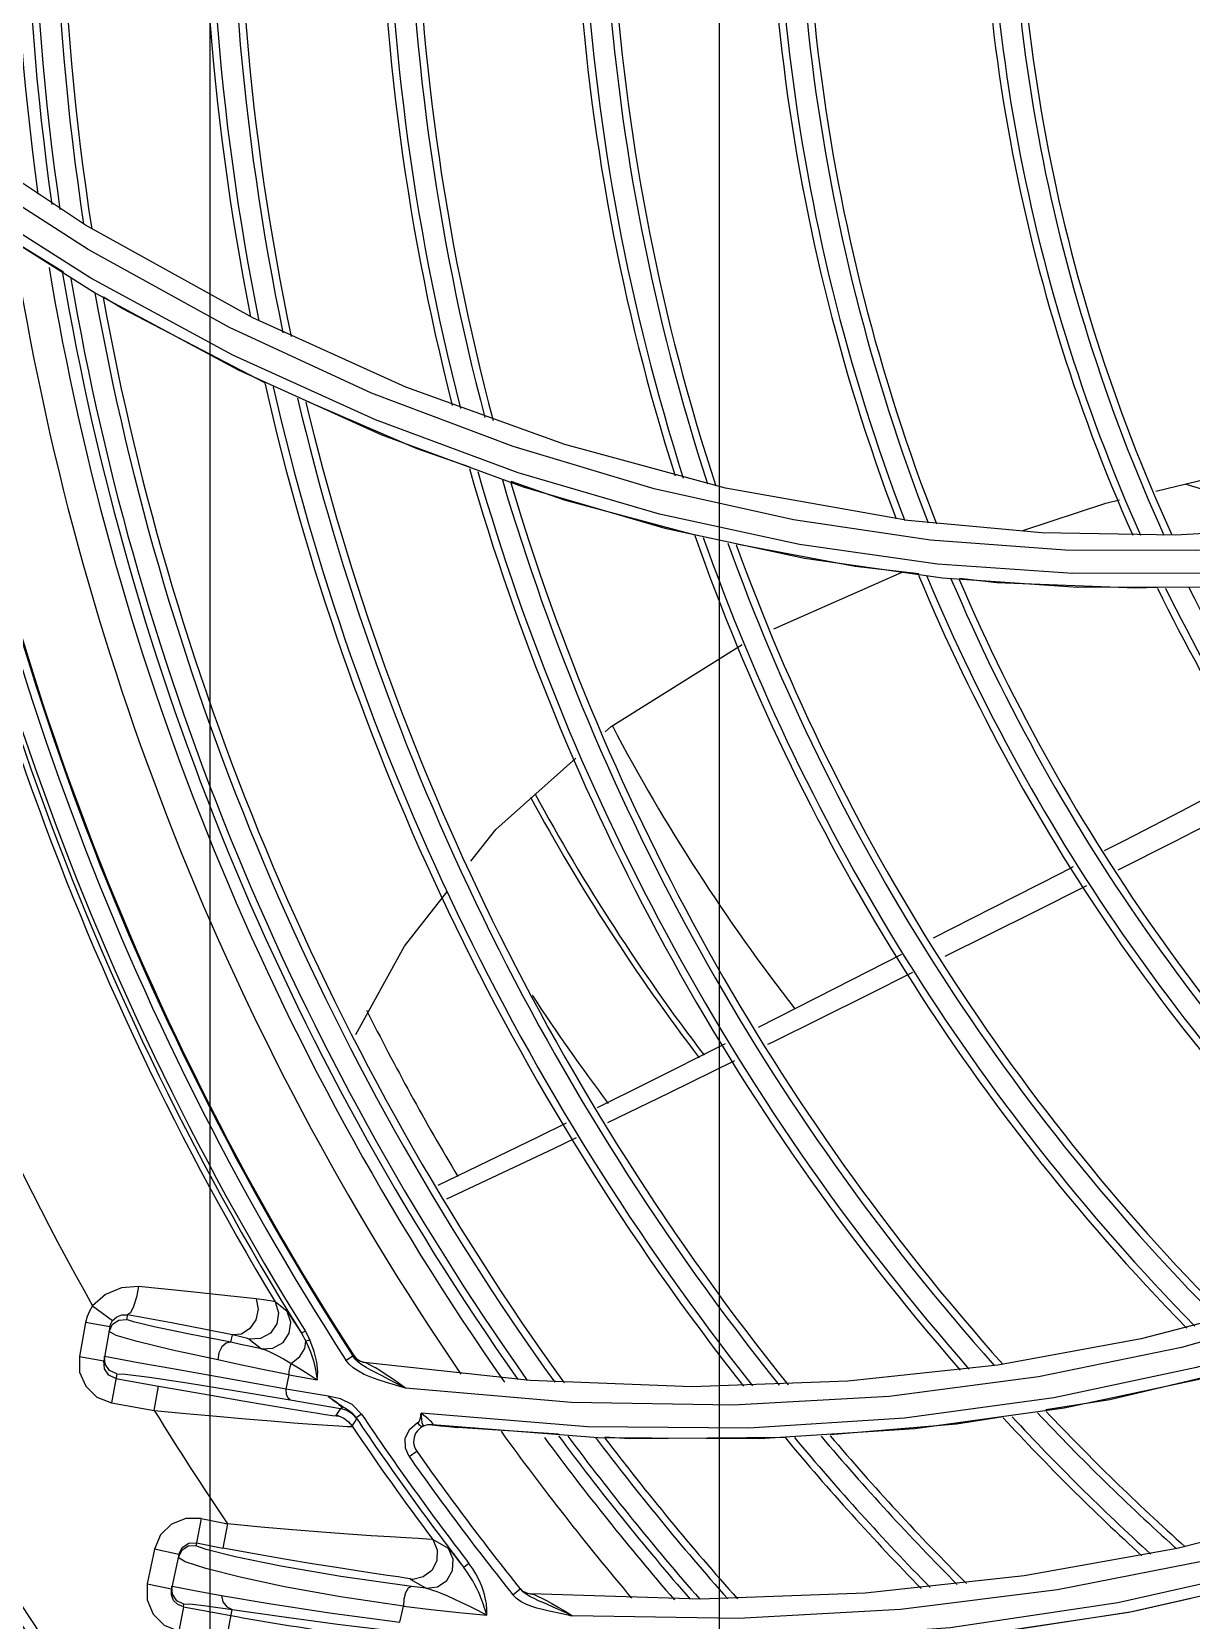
# Model space of a CAD drawing. Header units: metres. Extents: x -367 to 374, y -238 to 224.
# Drawn here: x 348.5031 to 348.5686, y 176.6594 to 176.7491 of the extents above; entities that cross this region are included whole.
import ezdxf
from ezdxf.enums import TextEntityAlignment as Align

# ---------------------------------------------------------------- set-up
doc = ezdxf.new("R2010")
doc.units = ezdxf.units.M
for name, color, linetype in [('ELE-ALIMENTADORES', 160, 'Continuous'), ('LA_BAU_BASES GERAIS_R00$0$ARQ-XREF-ATT', 8, 'Continuous'), ('LA_BAU_BASES GERAIS_R00$0$BASE', 253, 'Continuous'), ('LA_BAU_BASES GERAIS_R00$0$dutos', 31, 'Continuous')]:
    doc.layers.add(name, color=color, linetype=linetype)
doc.styles.add('LA_BAU_BASES GERAIS_R00$0$R60-125-RS', font='romans.shx', dxfattribs={"height": 0.19})
doc.styles.add('LA_BAU_BASES GERAIS_R00$0$R80-100-RS', font='romans.shx', dxfattribs={"height": 0.203})

# ---------------------------------------------------------------- blocks, each defined once
blk = doc.blocks.new('LA_BAU_BASES GERAIS_R00$0$A$C2E3D5B4E')
at = {"layer": 'LA_BAU_BASES GERAIS_R00$0$dutos', "color": 251}
for p, q in [((-18.23678605464966, -1.455469513867399), (-18.23678605464966, -0.8957732504447335)), ((-18.20803900220153, -0.8957732504447335), (-18.20803900220153, -1.455469513867399)), ((-18.24382184096044, -1.211794824912147), (-18.25302519760032, -1.205651245035085)), ((-18.24367501700624, -1.213171913056783), (-18.2515968413984, -1.208060809226652)), ((-18.24351442991679, -1.214785621476665), (-18.25145970203471, -1.209740264710661)), ((-18.24506347655893, -1.214452891100507), (-18.25000192475079, -1.211412847486997)), ((-18.23437445137824, -1.21702456803331), (-18.24382184096044, -1.211794824912147)), ((-18.23568422661606, -1.217567609493642), (-18.24367501700624, -1.213171913056783)), ((-18.24175220748816, -1.21649126469282), (-18.24279936351627, -1.215846649243929)), ((-18.23369140096463, -1.220685836509517), (-18.24175220748816, -1.21649126469282)), ((-18.22766657855311, -1.221267828236421), (-18.23568422661606, -1.217567609493642)), ((-18.22572006850532, -1.220941124060744), (-18.23437445137824, -1.21702456803331)), ((-18.23519938720835, -1.219964503766448), (-18.22714394166508, -1.22360023883374)), ((-18.21966039467361, -1.224294393705975), (-18.22766657855311, -1.221267828236421)), ((-18.21675481545935, -1.224174115226276), (-18.22572006850532, -1.220941124060744)), ((-18.21938744457589, -1.225764262570181), (-18.22743314367438, -1.222779703503136)), ((-18.22714394166508, -1.22360023883374), (-18.21910001283152, -1.226570016157154)), ((-18.20767861245281, -1.226630985075815), (-18.21675481545935, -1.224174115226276)), ((-18.21170631929294, -1.226669938121347), (-18.21966039467361, -1.224294393705975)), ((-18.21910001283152, -1.226570016157154), (-18.21110812073675, -1.228894233600101)), ((-18.2038420121379, -1.228418614921509), (-18.21170631929294, -1.226669938121347)), ((-18.19758588676177, -1.22842536265415), (-18.20767861245281, -1.226630985075815)), ((-18.17405516415681, -1.228749220025463), (-18.18170433804733, -1.226404849994367)), ((-18.19609566551151, -1.229566258308921), (-18.2038420121379, -1.228418614921509)), ((-18.19758598901456, -1.228425930665423), (-18.18983395463226, -1.229138615826002)), ((-18.21110812073675, -1.228894233600101), (-18.20320412020362, -1.23059598722665)), ((-18.19570282609766, -1.230921392033167), (-18.20349045587216, -1.229810633656314)), ((-18.20320412020362, -1.23059598722665), (-18.19541635462531, -1.23170036948585)), ((-18.18805870170661, -1.231457538052553), (-18.19570282609766, -1.230921392033167)), ((-18.20494678736156, -1.234581865915231), (-18.19769441813719, -1.231377317527574)), ((-18.19541635462531, -1.23170036948585), (-18.18777126917348, -1.232232412062046)), ((-18.18777126917348, -1.232232412062046), (-18.18029191973119, -1.232217166091402)), ((-18.17669921263814, -1.243701280979792), (-18.18233928764096, -1.246596994661729)), ((-18.18233928764096, -1.246596994661729), (-18.18551010929696, -1.248199485157045)), ((-18.18729330169788, -1.249093718515894), (-18.19024957103557, -1.250570444194352)), ((-18.19024957103557, -1.250570444194352), (-18.19528703525657, -1.253084080092037)), ((-18.23242285233323, -1.273122934874834), (-18.23310584358376, -1.272583806675527)), ((-18.24341331218068, -1.27280863511686), (-18.24228455450077, -1.273636748365504)), ((-18.24145133761795, -1.273308838925175), (-18.24149781696121, -1.273568932820751)), ((-18.17652735031925, -1.272674532893404), (-18.18419509677346, -1.27466778861907)), ((-18.24381262814109, -1.273735375530293), (-18.24416444989777, -1.275660718183815)), ((-18.24243543980594, -1.273987031951663), (-18.24381262814279, -1.273735375542117)), ((-18.24243543980424, -1.273987031941658), (-18.24278728068919, -1.275912479277565)), ((-18.24208753850166, -1.274472209269959), (-18.24248356752491, -1.274253084857435)), ((-18.24235231107787, -1.273745444845815), (-18.24228455547143, -1.273636749199966)), ((-18.23141722259288, -1.274225637457846), (-18.23162259581625, -1.274353471456095)), ((-18.23560653291304, -1.274863661960524), (-18.23552344958148, -1.274440028455672)), ((-18.23457338261755, -1.27467975466169), (-18.23387919601328, -1.275226558528345)), ((-18.18419509677346, -1.27466778861907), (-18.19228824970958, -1.276147418529206)), ((-18.24416446902603, -1.275660822867565), (-18.24278728068919, -1.275912479277565)), ((-18.24275126195164, -1.276352532869339), (-18.24278728069089, -1.275912479284386)), ((-18.24224255184163, -1.275757178880383), (-18.24274082404418, -1.275658245532384)), ((-18.2289318191946, -1.276100541552921), (-18.22910865573226, -1.275871283032927)), ((-18.22909033578549, -1.27586438127463), (-18.22872778646331, -1.275630398711371)), ((-18.22877591725751, -1.275546082017797), (-18.22859010530919, -1.275760208245345)), ((-18.22870947211106, -1.275555960873305), (-18.22877591725751, -1.275546082017797)), ((-18.2285866244863, -1.275811016888554), (-18.22872779007912, -1.275630396254826)), ((-18.22859010530919, -1.275760208245345), (-18.22835168108168, -1.275913568878138)), ((-18.22835168108168, -1.275913568878138), (-18.22807967203926, -1.275993867881596)), ((-18.22828499441755, -1.275923359746855), (-18.22807703623937, -1.275984681758644)), ((-18.22798027850013, -1.276024549165129), (-18.2280797589666, -1.275993826048023)), ((-18.21869707681049, -1.277024238466026), (-18.22807974210275, -1.275993858013123)), ((-18.19228824970958, -1.276147418529206), (-18.20076352045407, -1.277062257293608)), ((-18.24205469490994, -1.276647638210477), (-18.24234701560329, -1.27828050483248)), ((-18.2421002669596, -1.276902645245798), (-18.23968738990777, -1.277333848080787)), ((-18.23248584287751, -1.277508821975687), (-18.23232455234199, -1.27669865082197)), ((-18.20957102527268, -1.277367861204937), (-18.21869707681049, -1.277024238466026)), ((-18.20076352045407, -1.277062257293608), (-18.20957102527268, -1.277367861204937)), ((-18.23993364168496, -1.278711796462801), (-18.23968738991289, -1.277333848080787)), ((-18.23011896772323, -1.277909999581141), (-18.23248584287751, -1.277508821975687)), ((-18.21637269829682, -1.278268798298711), (-18.22575077669956, -1.277446138038783)), ((-18.24234712548048, -1.278280485196035), (-18.23993364167984, -1.278711796462801)), ((-18.23225611444946, -1.278107029985847), (-18.2294179610094, -1.278591144590507)), ((-18.2294179610094, -1.278591144590507), (-18.22968037139913, -1.278994021069309)), ((-18.22487908621088, -1.278994992245032), (-18.22486631673382, -1.278865395181299)), ((-18.22484703802786, -1.279003052622272), (-18.22486678089933, -1.278871909334782)), ((-18.21547054899236, -1.279625588215083), (-18.22486631673382, -1.278865395181299)), ((-18.18855368699235, -1.278587114476693), (-18.19698342818356, -1.279746741690531)), ((-18.22953643044059, -1.279019744613549), (-18.22968037139913, -1.278994021069309)), ((-18.22897946485568, -1.279343037214119), (-18.22876628300367, -1.279589031289731)), ((-18.22876628596669, -1.279589033288801), (-18.2285029762802, -1.279187492460267)), ((-18.22823245776578, -1.278924006806108), (-18.22853383769962, -1.279126650134629)), ((-18.22552817408189, -1.27978278422114), (-18.22505902334308, -1.279390799769942)), ((-18.22496103787739, -1.279533275990786), (-18.22505941870827, -1.279397336648969)), ((-18.21485501637005, -1.280251447473972), (-18.22423081352463, -1.279517985043356)), ((-18.22423073966684, -1.279518281645949), (-18.22376839062667, -1.279570078419226)), ((-18.2171023718679, -1.28004977514064), (-18.22280870855411, -1.279672439776448)), ((-18.22554649107076, -1.28130805701602), (-18.22575404348675, -1.280836933312173)), ((-18.22554489868776, -1.281313409154961), (-18.22511437957223, -1.281009828587855)), ((-18.23727573570523, -1.284811352981876), (-18.23755317162806, -1.286183363512635)), ((-18.23579128616666, -1.285103548401082), (-18.2360545204416, -1.286478353519385)), ((-18.17390421165612, -1.28441249279075), (-18.18215733339161, -1.286505744113754)), ((-18.22331504582041, -1.286509567780456), (-18.22420746535863, -1.286003415248786)), ((-18.23992264915717, -1.286549578633355), (-18.24033606781927, -1.288495569982103)), ((-18.23855319677261, -1.286840403047506), (-18.23992262665945, -1.286549472734521)), ((-18.23855319677102, -1.28684040304114), (-18.23896666234089, -1.2887866151911)), ((-18.23799008448361, -1.286210072145138), (-18.23755317151756, -1.286183362796862)), ((-18.23755317151756, -1.286183362796862), (-18.23758924009553, -1.28635318693722)), ((-18.18215733339161, -1.286505744113754), (-18.19079869748032, -1.288056714776474)), ((-18.18220309704213, -1.286515639389279), (-18.1822885463647, -1.286438726228596)), ((-18.23819014450828, -1.28725533159394), (-18.23858881278238, -1.287010031534635)), ((-18.22216356625449, -1.287348679965987), (-18.22245124105507, -1.287570349524856)), ((-18.24033609222772, -1.288495684872203), (-18.23896666233918, -1.288786615185643)), ((-18.23890610338697, -1.289086792967908), (-18.238934031996, -1.288633021815883)), ((-18.23893394324625, -1.288632997218599), (-18.23861426560313, -1.288695321402145)), ((-18.2254902375372, -1.28823225381683), (-18.22458341905178, -1.288746279014219)), ((-18.2245835155552, -1.28874626704436), (-18.2254071295439, -1.288646559272081)), ((-18.19079869748032, -1.288056714776474), (-18.19977767184855, -1.289022292802827)), ((-18.17587502597519, -1.288075993552127), (-18.18490098042753, -1.290120070079126)), ((-18.23896984837177, -1.289124607402016), (-18.23896666234089, -1.2887866151911)), ((-18.21947784165013, -1.289323318975391), (-18.21967814828383, -1.28911622128652)), ((-18.21967592935732, -1.28911929188115), (-18.21926358861856, -1.288789128428277)), ((-18.2192130132853, -1.289510763866645), (-18.21947784165013, -1.289323318975391)), ((-18.21911217746208, -1.288945461694027), (-18.21926358765131, -1.288789127654752)), ((-18.20908699898246, -1.2893675337952), (-18.21867684050824, -1.289055188169357)), ((-18.21793323695113, -1.289580839756752), (-18.21822596262655, -1.289450175793888)), ((-18.19977767184855, -1.289022292802827), (-18.20908699898246, -1.2893675337952)), ((-18.23828813337059, -1.289799944891627), (-18.23853967926391, -1.291176528427684)), ((-18.23828813335524, -1.289799944770664), (-18.23825536054267, -1.289645680788169)), ((-18.23828813335524, -1.289799944770664), (-18.23560300689428, -1.290290603358869)), ((-18.23585482138958, -1.291667137937281), (-18.23553915533364, -1.289941176034233)), ((-18.2260736165498, -1.290654120200259), (-18.22586722425183, -1.289762986870016)), ((-18.18490098042753, -1.290120070079126), (-18.19433195954014, -1.291531721728632))]:
    blk.add_line(p, q, dxfattribs=at)
for points in [[(-18.25117101904789, -1.210625740362673), (-18.24322390883196, -1.21564455423885), (-18.23519938720835, -1.219964503766448)], [(-18.22743314367438, -1.222779703503136), (-18.23548912270701, -1.219126552364912), (-18.24351442991679, -1.214785621476665)], [(-18.22211551182056, -1.225453553219893), (-18.2250881145435, -1.224420747551619), (-18.23134497935268, -1.221721107822475)], [(-18.14703150154196, -1.222858328217796), (-18.15336278089433, -1.225228370332559), (-18.15993803079095, -1.227163485932294), (-18.16675110266272, -1.228645865531405), (-18.17379536119245, -1.229653077931005), (-18.18105332833341, -1.230159111055571), (-18.1884932752389, -1.230138094998154), (-18.19609566551151, -1.229566258308921)], [(-18.14630285170028, -1.223963315022218), (-18.15268699245019, -1.226375502340204), (-18.15932671815426, -1.22835028743674), (-18.16620342389263, -1.229868506975151), (-18.17329712345895, -1.230907389756965), (-18.18058578847524, -1.231444567456208), (-18.18805870170661, -1.231457538052553)], [(-18.18336169455426, -1.226805572967521), (-18.17402533769678, -1.224548187388507), (-18.17344424738167, -1.224411978302385)], [(-18.20349045587216, -1.229810633656314), (-18.21139381692831, -1.228100277413603), (-18.21938744457589, -1.225764262570181)], [(-18.20939116800605, -1.229282936147399), (-18.21676144412959, -1.227313778746691), (-18.21977363987685, -1.226267216815984)], [(-18.19088322666596, -1.229036621377134), (-18.18619368074917, -1.227490303091315), (-18.18542197841919, -1.227303717495658)], [(-18.18983395463226, -1.229138615826002), (-18.18223654637461, -1.229272113406466), (-18.17480052619953, -1.228848030206052)], [(-18.19676129546031, -1.231475832344756), (-18.2003589571051, -1.231065133618529), (-18.20705881942581, -1.229794014070819)], [(-18.18327980418269, -1.232249782397673), (-18.1844903503079, -1.232291583789618), (-18.19234295252352, -1.231980217693661), (-18.19446675933227, -1.231737770003008)], [(-18.21446314238426, -1.240402018484644), (-18.21412895449225, -1.240104052974118), (-18.20672585647571, -1.235465080586607)], [(-18.222049104181, -1.247702842144179), (-18.22064105434299, -1.245910311090654), (-18.21613282337876, -1.241890723979111)], [(-18.12728125677052, -1.242188459874058), (-18.13151254726392, -1.247235713280759), (-18.13621330798912, -1.252066055251532), (-18.14135057496765, -1.256615332606259), (-18.14690879798297, -1.2608458764077), (-18.15289197353832, -1.264736067669389), (-18.15930865934126, -1.2682622724098), (-18.16614840456077, -1.271387321189366), (-18.17340640504699, -1.274076828375371), (-18.18107336632829, -1.276293366971174), (-18.1891340791484, -1.27799721358241), (-18.19757022028296, -1.279147930913211), (-18.20635904830613, -1.279704413813022), (-18.21547054899236, -1.279625588215083)], [(-18.17745427739669, -1.242518654426647), (-18.17904843503584, -1.243352395894533), (-18.18192942821042, -1.24486809777062), (-18.18515243308661, -1.246544009446723), (-18.18627890125811, -1.247121071390836)], [(-18.11627113882855, -1.247541054023429), (-18.12093298650711, -1.253394732129152), (-18.1261427779026, -1.259022998862008), (-18.13182539952243, -1.264307241015274), (-18.13805345303115, -1.26928163825886), (-18.14478162805869, -1.273868676353857), (-18.15199473891062, -1.278025310582223), (-18.15968121392325, -1.281712682566365), (-18.16784044350038, -1.284895777162717), (-18.17646246396907, -1.287532541015196), (-18.18552269163729, -1.289576104384821), (-18.19499305873478, -1.290980552848566), (-18.20484162992386, -1.291700933593518), (-18.21502948562306, -1.29169016727991)], [(-18.1880407067232, -1.248023601008924), (-18.18871520453433, -1.24836912965128), (-18.192618303117, -1.250358127962215), (-18.19594118398641, -1.252053528998829)], [(-18.22855078257169, -1.257485894343688), (-18.225807720273, -1.252487783612821), (-18.22341630138328, -1.249443365365721)], [(-18.19773670979805, -1.252968752446293), (-18.20150743980309, -1.254888765069779), (-18.20583536620086, -1.25708054708474)], [(-18.1971033681815, -1.253989298425211), (-18.19965939065742, -1.25526316092845), (-18.20500737641214, -1.257912921511604), (-18.20529236642415, -1.258052935583407)], [(-18.20768951138757, -1.258015199100271), (-18.21211175079839, -1.260237706805754), (-18.2149239330497, -1.261630381881503)], [(-18.20716728861726, -1.258974074851892), (-18.21087237504526, -1.260794364041146), (-18.21434247280479, -1.262473007592405)], [(-18.21666848989355, -1.262494337565101), (-18.21827206024204, -1.263288472602369), (-18.22391615580625, -1.266007470816646)], [(-18.21610719443049, -1.263326683422008), (-18.21738978440737, -1.263947130319764), (-18.22342215982337, -1.266780022682894)], [(-18.16699941635181, -1.270329378384929), (-18.17425521958296, -1.27298333813377), (-18.18192607299477, -1.275160512070386), (-18.18998955494339, -1.276818242995148), (-18.19843707933148, -1.277916711441947), (-18.20724733437976, -1.278414031591808), (-18.21637269829682, -1.278268798298711)], [(-18.24082842845178, -1.271718372370458), (-18.24177870185758, -1.271789653096391), (-18.24267966238563, -1.27217051336919), (-18.24341331270773, -1.272808635825356)], [(-18.24082843770827, -1.271718371190843), (-18.24094140228374, -1.272318105585043), (-18.24110313762867, -1.272841040554511), (-18.24128388737677, -1.273193368259115), (-18.24145081432846, -1.273308936783621)], [(-18.23417015941197, -1.272413584426147), (-18.23577792099741, -1.27223431885858), (-18.23803599021778, -1.271998763887211), (-18.24082842845178, -1.271718372370458)], [(-18.23417061050111, -1.272413843644415), (-18.23406943727218, -1.272999465590772), (-18.23419800480985, -1.273595982237282), (-18.23452819798547, -1.274091016446789), (-18.2350006391822, -1.2743940415059), (-18.23552337680485, -1.274439557505218)], [(-18.23310584358376, -1.272583806675527), (-18.23291034377246, -1.273191311142625), (-18.23300560020732, -1.273823994822294), (-18.23337150227508, -1.274347846747958), (-18.23393379877257, -1.274655295808486), (-18.23457331873692, -1.274679937524695)], [(-18.23310576049676, -1.272583640421715), (-18.23327563687121, -1.272547858989299), (-18.23362999738208, -1.272491617124331), (-18.23417015941197, -1.272413584426147)], [(-18.24341331270432, -1.272808635832178), (-18.24359264892882, -1.273096225864435), (-18.24372677384338, -1.273407505791226), (-18.24381262814109, -1.273735375530293)], [(-18.24228455547143, -1.273636749199966), (-18.24205111892832, -1.273420178064669), (-18.24176760830278, -1.273309050580963), (-18.24145083088297, -1.273308932893713)], [(-18.23552344958148, -1.274440028455672), (-18.23695037755658, -1.274154591995455), (-18.2389592632519, -1.273770964654602), (-18.24145133761795, -1.273308838925175)], [(-18.23387913473039, -1.275226767145966), (-18.23323438132741, -1.275197204522726), (-18.2326619390268, -1.274872735855013), (-18.23230715228397, -1.274340069456855), (-18.23222437465324, -1.27372570784263), (-18.23242285233323, -1.273122934874834)], [(-18.23242295170451, -1.273122464242704), (-18.23238202434572, -1.273176580044662), (-18.23228308323871, -1.273324404631865), (-18.23212333464244, -1.273570486610595), (-18.23190148003596, -1.273916524036565), (-18.23162259095591, -1.274353479264562)], [(-18.24248396373832, -1.274252578900985), (-18.24228839703062, -1.273846722277256), (-18.2419314809423, -1.273604208970198), (-18.24149830921056, -1.273568757786222)], [(-18.24243543980424, -1.273987031941658), (-18.2424029901174, -1.27386309391585), (-18.24235231107787, -1.273745444845815)], [(-18.23560653291304, -1.274863661960524), (-18.23803420229501, -1.274382472603236), (-18.23994445185633, -1.273981672986054), (-18.24110028133816, -1.273710294271211), (-18.24149781696121, -1.273568932820751)], [(-18.23162261445498, -1.274353496364427), (-18.23152755275055, -1.274511730770598), (-18.23144646143078, -1.274657314868989), (-18.23137255485153, -1.274799396520564)], [(-18.23141750815569, -1.274221938095877), (-18.23132290914623, -1.274380787042162), (-18.23123299928602, -1.274545888552154), (-18.23114829819565, -1.274717070760914)], [(-18.23634489086646, -1.27585594524561), (-18.23890510904869, -1.275300182480521), (-18.24089928602621, -1.274820191376591), (-18.24208753850166, -1.274472209269959)], [(-18.23560876187628, -1.274863348605038), (-18.23587083597045, -1.274909944542003), (-18.23611470148251, -1.275125674025446), (-18.23628488166912, -1.275464540927885), (-18.23634489086646, -1.27585594524561)], [(-18.23387919601328, -1.275226558528345), (-18.23448955968115, -1.275101615295796), (-18.23506515370684, -1.274980523547299), (-18.23560652125957, -1.274863604564132)], [(-18.23457338261755, -1.27467975466169), (-18.23473087683226, -1.274631861371461), (-18.23504694012161, -1.274552394804402), (-18.23552345163512, -1.274440038396904)], [(-18.23387920900461, -1.275226589420242), (-18.23365632194282, -1.275295820930012), (-18.23336944819152, -1.275416782527088), (-18.23302895405459, -1.275585079473956), (-18.23263914047129, -1.275799311043272)], [(-18.23219916483254, -1.276061255402681), (-18.23171995475207, -1.275662703848127), (-18.23142488496626, -1.275212249357708), (-18.23137254877577, -1.274799415148834)], [(-18.23137254877577, -1.274799415148834), (-18.23111222280249, -1.275393791784325), (-18.23092418219528, -1.275972058713876), (-18.23080116416691, -1.276511090130668), (-18.23073417516616, -1.276981687979685)], [(-18.23114806693741, -1.27472104143925), (-18.23124394219099, -1.274759713517312), (-18.23132585521159, -1.274788659244393), (-18.23137253910966, -1.274799405634155)], [(-18.23073447009415, -1.276976878158791), (-18.23070451975752, -1.27652047341661), (-18.23075297772345, -1.275983983237609), (-18.23089402908874, -1.275378684608938), (-18.23114829819565, -1.274717070760914)], [(-18.17283200376198, -1.274655539435742), (-18.18049693002013, -1.276876662075381), (-18.18855368699235, -1.278587114476693)], [(-18.24416444989777, -1.275660718183815), (-18.24414877772222, -1.276547931016182), (-18.24379974563169, -1.277348087417238), (-18.24317247068359, -1.277955211626875), (-18.24234712548048, -1.278280485196035)], [(-18.24205418398446, -1.276647648434107), (-18.24246306566192, -1.276451761663964), (-18.24270805394133, -1.276088561123004), (-18.24274082404247, -1.275658245523744)], [(-18.23248534503864, -1.277513369087217), (-18.23583086835845, -1.276914557329007), (-18.23867690688598, -1.276404124496082), (-18.24084840899047, -1.276012520717074), (-18.24224255184163, -1.275757178880383)], [(-18.23232405928013, -1.276702946164903), (-18.2337310705343, -1.276425790786277), (-18.23508019101587, -1.276141001905387), (-18.23634509666215, -1.275856035033655)], [(-18.23263914047129, -1.275799311043272), (-18.23168572995701, -1.276367882113107), (-18.23119225533742, -1.276677643936353), (-18.23073416904276, -1.276981684027476)], [(-18.23232408262948, -1.276702972924511), (-18.23230640478778, -1.276486653102154), (-18.23226400278736, -1.276268080708803), (-18.23219918203301, -1.276061245380959)], [(-18.22840795218804, -1.276500629936606), (-18.22869633665482, -1.276310875956085), (-18.2289318191946, -1.276100541552921)], [(-18.22877591735607, -1.275546082087374), (-18.22877157965286, -1.27555611122051), (-18.22875509995617, -1.275584898725981), (-18.22872779110082, -1.275630391529091)], [(-18.22870947211106, -1.275555960873305), (-18.22852353222652, -1.275770056975205), (-18.22828499441755, -1.275923359746855)], [(-18.22769769397678, -1.276430035527198), (-18.22796572475693, -1.276278433149116), (-18.22820279837072, -1.276129467194721), (-18.22841015998813, -1.275976006342432), (-18.2285866244863, -1.275811016888554)], [(-18.22575120467729, -1.277452203744986), (-18.22615254726986, -1.277156825649115), (-18.22653954992188, -1.276886701818228), (-18.22688994589976, -1.27665226114658), (-18.227190134225, -1.276460284943539), (-18.22744183707005, -1.276306358217141), (-18.22765609095836, -1.276183547548669), (-18.22783659720324, -1.276089551529083), (-18.22798027850013, -1.276024549165129)], [(-18.24210076385168, -1.276902556495941), (-18.2424997731473, -1.276715035968834), (-18.24275126195164, -1.276352532869339)], [(-18.24205469490994, -1.276647638210477), (-18.24157075576284, -1.276657328253066), (-18.24020352253956, -1.276830810316085), (-18.23806709004396, -1.277151190713255), (-18.23531777696599, -1.277593516322383), (-18.23225611444946, -1.278107029985847)], [(-18.23232455234199, -1.27669865082197), (-18.23179489718154, -1.276793511446328), (-18.23126486676517, -1.276886253071268), (-18.23073447009415, -1.276976878158791)], [(-18.22682142480278, -1.27712268411932), (-18.2272806923479, -1.276975195985585), (-18.2276968104967, -1.276826984903607), (-18.22807276248636, -1.276671106137371), (-18.22840795218804, -1.276500629936606)], [(-18.22706076196948, -1.276763401956657), (-18.22739744473404, -1.276589726762438), (-18.22769769397678, -1.276430035527198)], [(-18.22575118972247, -1.277452262314625), (-18.22624758669576, -1.277183044607852), (-18.22668064382947, -1.276958050036853), (-18.22706076196948, -1.276763401956657)], [(-18.17915880334124, -1.276483943350911), (-18.18596028912498, -1.278103521792843), (-18.18958019978447, -1.278680564178728)], [(-18.23968738990777, -1.277333848080787), (-18.23803434368995, -1.277627440768072), (-18.23642349812746, -1.277909904665364), (-18.23492395802089, -1.278169257288653), (-18.23359517099095, -1.278395539461314), (-18.23246673497636, -1.278584220902019), (-18.2315436885051, -1.278735072540883), (-18.23081442907903, -1.27885065030631), (-18.23026301381094, -1.278934118043423), (-18.22987561500997, -1.278988307302086), (-18.22963685239256, -1.279016200743342), (-18.22953643044059, -1.279019744613549)], [(-18.23225610476118, -1.27810703208678), (-18.23237758363325, -1.278014814495862), (-18.23245844197106, -1.277808340948638), (-18.23248533542346, -1.277513360861292)], [(-18.22823252443266, -1.278918134859566), (-18.22875895673542, -1.278368035776737), (-18.22941902908974, -1.278060508373699), (-18.23011896772323, -1.277909999581141)], [(-18.23011869932179, -1.277915208094043), (-18.22996261354774, -1.278022734344802), (-18.22982104454547, -1.2781235044651), (-18.22969331234242, -1.278218136757175), (-18.22958047615191, -1.278306194547156), (-18.22948416646398, -1.278387055592873), (-18.22940859126561, -1.278458184778344), (-18.22935950137401, -1.278514840463401), (-18.22933753127325, -1.278555647505243), (-18.22934099165377, -1.278581631202712), (-18.22936889337745, -1.278593239637019), (-18.22941795927204, -1.278591144826976)], [(-18.23011869304037, -1.277915212502364), (-18.22994846101255, -1.278027075553553), (-18.2297973521263, -1.278129638667622), (-18.22966257786288, -1.278223957878879), (-18.22954202343226, -1.278310776259957), (-18.22943450843889, -1.278389192096881), (-18.22933699493808, -1.278457642601722), (-18.22924037496614, -1.278518432423141), (-18.2291366644705, -1.278578996910426), (-18.22902356244049, -1.278648360694376), (-18.22890377836404, -1.278732919825586), (-18.2287799829146, -1.278837591356648), (-18.22865512536862, -1.278967329871818), (-18.22853379340813, -1.27912671372286)], [(-18.22575077669956, -1.277446138038783), (-18.22631336716449, -1.277277392339954), (-18.22682142480278, -1.27712268411932)], [(-18.23993364167984, -1.278711796462801), (-18.23814555745014, -1.278878380329104), (-18.23641202798558, -1.279034869528175), (-18.23479063768639, -1.279176428806466), (-18.23333207974463, -1.279299218935819), (-18.23206744466881, -1.279401274857889), (-18.2310097724436, -1.279482432783141), (-18.23015843935787, -1.2795435613736), (-18.2295046648062, -1.279585707829654)], [(-18.2285029762802, -1.279187492460267), (-18.22874917142371, -1.278909856997586), (-18.2290606546627, -1.278706157483327), (-18.22941713433966, -1.278591289110125)], [(-18.22458383950368, -1.279093221261689), (-18.22471783398134, -1.278986173109558), (-18.22486680394775, -1.278871762078495)], [(-18.22953662144982, -1.279020816394848), (-18.22923249845678, -1.279152662631702), (-18.22897946485568, -1.279343037214119)], [(-18.2295046648062, -1.279585707829654), (-18.22903704063356, -1.279611253122937), (-18.22874414109333, -1.279620305468313)], [(-18.22850297269315, -1.279187490046468), (-18.22850538794478, -1.279178632899118), (-18.22851582163798, -1.279158142259519), (-18.2285337913919, -1.279126718999748)], [(-18.22505902334308, -1.279390799769942), (-18.22503800353888, -1.279386713500287), (-18.22501934183606, -1.279376907749963), (-18.22499312725461, -1.279365421825048), (-18.22498273694168, -1.279351397578182), (-18.22496759186185, -1.27932116022356), (-18.2249557406127, -1.279296824881555), (-18.22494186727204, -1.279265464883508), (-18.22492932122475, -1.279231223165141), (-18.22491785236298, -1.279192366622908), (-18.22490724234001, -1.279149619677071), (-18.22489691972248, -1.279102865866832)], [(-18.224759273578, -1.279610613756802), (-18.22485446221719, -1.279609021812291), (-18.22496103787739, -1.279533275990786)], [(-18.22489691972248, -1.279102865866832), (-18.22488726477286, -1.27905156199057), (-18.22487908621088, -1.278994992245032)], [(-18.22475805612794, -1.279498301078263), (-18.22479945076657, -1.279411429917388), (-18.22481105069596, -1.279338190083024), (-18.22481479692476, -1.279260050664732), (-18.22484703802786, -1.279003052622272)], [(-18.22475926318418, -1.279610633988057), (-18.22472364013993, -1.279584488433272), (-18.22472758141214, -1.279558283337508), (-18.22475805612794, -1.279498301078263)], [(-18.22423081352463, -1.279517985043356), (-18.22420296910082, -1.279518038725826), (-18.22418568068451, -1.279506376450797), (-18.22419026802447, -1.279476483985206), (-18.22422455659989, -1.279424640100103), (-18.22428476799917, -1.279357610389695), (-18.2243649684865, -1.279280756357991), (-18.22446519600885, -1.279192440552094), (-18.22458383950368, -1.279093221261689)], [(-18.22376839062667, -1.279570078419226), (-18.22329422715916, -1.279621524780111), (-18.22280871028124, -1.27967244109567)], [(-18.15718265375926, -1.279154755189381), (-18.16452790867265, -1.282291781721312), (-18.17228319929723, -1.284977615143532), (-18.18040019762429, -1.287167386804128), (-18.18892620124029, -1.288840921287999), (-18.19779640289744, -1.28994911659737), (-18.20693271278628, -1.290453849410994), (-18.21632063662923, -1.290300163306426)], [(-18.19698342818356, -1.279746741690531), (-18.20576089996086, -1.280314846145018), (-18.21485501637005, -1.280251447473972)], [(-18.19199401098638, -1.27906534477296), (-18.19463437558431, -1.279486239771529), (-18.20176410021213, -1.280078167073668)], [(-18.22575404348675, -1.280836933312173), (-18.22575590993893, -1.28028787494685), (-18.22552817408189, -1.27978278422114)], [(-18.20429006707786, -1.280243129830694), (-18.21309889887345, -1.28031450749512), (-18.21447947175761, -1.280223216181355)], [(-18.23727583380492, -1.284811333319965), (-18.23815522817563, -1.284808956856693), (-18.23895662627388, -1.285136063073594), (-18.23957527168295, -1.285741468101321), (-18.23992264915717, -1.286549578633355)], [(-18.22503735284192, -1.285941725007149), (-18.22572583205874, -1.285900283303988), (-18.22660771656729, -1.285848227316535), (-18.22769155313074, -1.285781407330603), (-18.22898057891393, -1.285696044365693), (-18.23046763197829, -1.285587768626272), (-18.23212743606723, -1.285453468267576), (-18.23391812663101, -1.28529178405023), (-18.23579128571441, -1.285103546575272)], [(-18.22420900188172, -1.286001067529185), (-18.22421104988439, -1.286000790446167), (-18.22453555220159, -1.28597428964548), (-18.22503735284192, -1.285941725007149)], [(-18.22420739922904, -1.286003246698044), (-18.22395415362712, -1.286575679915757), (-18.22397302488605, -1.287193433555501), (-18.22425254263123, -1.287738706434254)], [(-18.23758924009553, -1.28635318693722), (-18.23801078051599, -1.286374851697644), (-18.23838086829244, -1.286608188733396), (-18.23858913241975, -1.287009554724762)], [(-18.2385531967625, -1.286840403005215), (-18.23835466817275, -1.286449456428898), (-18.23799008448361, -1.286210072145138)], [(-18.2254071295439, -1.288646559272081), (-18.2293993074461, -1.288085328434306), (-18.23278610281488, -1.287498005490477), (-18.23536108290432, -1.286968510319809), (-18.2370080941414, -1.286566178087639), (-18.2375892860598, -1.286353414006669)], [(-18.22534063013882, -1.288249422846263), (-18.22547271148767, -1.28821955080565), (-18.22574355605514, -1.288172883715731), (-18.22616519819633, -1.288107284567729), (-18.22675319225891, -1.288019708587569), (-18.22751901593256, -1.287906925905816), (-18.22847912005159, -1.287764116049573), (-18.2296469906579, -1.287585792086418), (-18.23102153757986, -1.287367601533049), (-18.23257989361434, -1.287107991075288), (-18.23427603857556, -1.286809682127284), (-18.23605457207032, -1.286478623170467)], [(-18.22458341905178, -1.288746279014219), (-18.22394199531368, -1.288665878693052), (-18.22340543319956, -1.288306156764691), (-18.22308813460847, -1.287746796069484), (-18.22305469545734, -1.287101686867288), (-18.22331504582041, -1.286509567780456)], [(-18.22331470185622, -1.286509696459404), (-18.22326909674666, -1.286556832077338), (-18.22316528183251, -1.286679956289106), (-18.22299842080474, -1.286885066105413), (-18.2227624004679, -1.287179540860677), (-18.22245125147606, -1.28757033599976)], [(-18.22586702773287, -1.289768584164165), (-18.22941793764983, -1.289238725681287), (-18.2325732217729, -1.288665632787513), (-18.23508572330934, -1.288125015250159), (-18.23701613865057, -1.287632845050837), (-18.23819014450828, -1.28725533159394)], [(-18.22425254263123, -1.287738706434254), (-18.22474227165094, -1.288112040035401), (-18.22534034754256, -1.288246975556547)], [(-18.22122946853108, -1.290016542694673), (-18.2212598496742, -1.289917341222178), (-18.22129418141583, -1.289809748299547), (-18.22133316732402, -1.289693086856175), (-18.22137751921218, -1.289566804031153), (-18.22142814668416, -1.289430074781819), (-18.22148627932802, -1.289281753183502), (-18.22155323868935, -1.289120793117661), (-18.2216302760005, -1.28894682077015), (-18.22171923606061, -1.288758736927036), (-18.22182287292799, -1.288554630397527), (-18.22194346582614, -1.288334688367456), (-18.22208536888172, -1.288096824181309), (-18.22225324044848, -1.287840969863908), (-18.22245123647872, -1.287570345997381)], [(-18.22115857464485, -1.29026450837199), (-18.2211492436744, -1.290180307202888), (-18.22114665574452, -1.290085078737945), (-18.22114728971519, -1.289980782738155), (-18.22115226871949, -1.289866305549992), (-18.22116261479528, -1.289740554932621), (-18.22117948672565, -1.289602528780676), (-18.22120413056678, -1.289451341506435), (-18.22123800164138, -1.28928614527257), (-18.22128290998921, -1.289105950107285), (-18.22134101303118, -1.288909670653254), (-18.22141491101013, -1.288696208331373), (-18.22150781178652, -1.288464647496937), (-18.22162369549267, -1.288214065544423), (-18.22176763517973, -1.287943689980409), (-18.22194569914302, -1.287653911293717), (-18.22216327746185, -1.287342609545419)], [(-18.24033606781927, -1.288495569982103), (-18.24034307034628, -1.289396854206814), (-18.24000443537705, -1.290215861657714), (-18.23937582890619, -1.290840602204923), (-18.23853986736788, -1.291176902330506)], [(-18.23861426560313, -1.288695321402145), (-18.23766591131357, -1.288870885257154), (-18.23614152204266, -1.289149587552572)], [(-18.2254072240446, -1.288646660867187), (-18.22558550371809, -1.288735299717416), (-18.22574534067996, -1.289007528648369), (-18.22584296337106, -1.289373996280744), (-18.22586702773287, -1.289768584164165)], [(-18.2254902375372, -1.28823225381683), (-18.22543991225723, -1.28823719502833), (-18.22539023890499, -1.288240283369475), (-18.22533998415088, -1.288241611830642)], [(-18.22458351618752, -1.288746112957313), (-18.22442454417933, -1.288782074639755), (-18.2242191208336, -1.288847198294832), (-18.22397605385652, -1.288936228777118), (-18.22369784336342, -1.289047158860001), (-18.22338214108925, -1.289180995248614), (-18.22302213608032, -1.289341137375857), (-18.22261580135614, -1.289529375620702), (-18.22216593033988, -1.28974655412884), (-18.22167659073534, -1.289993395309637), (-18.22115874200381, -1.290269546913066)], [(-18.23828813339094, -1.28979994493892), (-18.23860143602121, -1.289674559469574), (-18.23884131623981, -1.289436971819384), (-18.23896984837177, -1.289124607402016)], [(-18.23825536054267, -1.289645680788169), (-18.23866078948447, -1.289450547993226), (-18.23890610338697, -1.289086792967908)], [(-18.23825536054267, -1.289645680788169), (-18.23792678986035, -1.289634433911203), (-18.23699596704319, -1.289736621113377), (-18.23553915533364, -1.289941176034233)], [(-18.23614179215429, -1.289149871297639), (-18.23344405915338, -1.289618210051401), (-18.23003627034223, -1.290143380617508), (-18.22607338176067, -1.290659814980415)], [(-18.23614152204266, -1.289149587552572), (-18.23605695754316, -1.289522018138712), (-18.23584245904499, -1.289798814234189), (-18.2355394647999, -1.289941128606358)], [(-18.21709404594901, -1.290159700878746), (-18.21744385795955, -1.290085987022564), (-18.21764003861381, -1.290042713322862), (-18.21785236953031, -1.289993422382111), (-18.21808265170489, -1.289936048435436), (-18.21833315920651, -1.289867166423562), (-18.21860631023469, -1.289780929262349), (-18.21890639632431, -1.289665572694673), (-18.2192130132853, -1.289510763866645)], [(-18.21822596262655, -1.289450175793888), (-18.21848760945863, -1.289327590706932), (-18.21872128624432, -1.289207648324179), (-18.21892968668203, -1.289082983589367), (-18.21911217746208, -1.288945461694027)], [(-18.21867688556642, -1.289055164065473), (-18.21857989182604, -1.28907707214529), (-18.21843907524135, -1.289129064439464), (-18.21825920799574, -1.289207846269335), (-18.21804072013265, -1.289313010940248), (-18.21778280277761, -1.289445334184336), (-18.21747917025573, -1.289609067941626), (-18.21712531014725, -1.289808459402309), (-18.21673271545558, -1.290039456414149), (-18.21632122599397, -1.290304130564607)], [(-18.21632122599397, -1.290304130564607), (-18.21680848223093, -1.290076770055009), (-18.21723254267363, -1.289887502103909), (-18.21793323695113, -1.289580839756752)], [(-18.18137854874362, -1.289329641390566), (-18.18470313378066, -1.290083274469623), (-18.19132280416, -1.291094280787718)], [(-18.23553871707088, -1.289938778503426), (-18.23288915239675, -1.29032925113205), (-18.22958282153058, -1.290779068925247), (-18.22580713426748, -1.291223101750063)], [(-18.22586722425183, -1.289762986870016), (-18.22429931185525, -1.289947399317668), (-18.22272969406879, -1.290114549864199), (-18.22115857464485, -1.29026450837199)], [(-18.22115879752039, -1.290269602084834), (-18.22117773846708, -1.290192259977346), (-18.22122946853108, -1.290016542694673)], [(-18.21632063662923, -1.290300163306426), (-18.21642270262362, -1.290297714085398), (-18.21653629203752, -1.290275466974606), (-18.21665968051434, -1.29024914004566), (-18.21709404594901, -1.290159700878746)]]:
    blk.add_lwpolyline(points, dxfattribs=at)
for centre, radius, start, end in [((-18.09466975517489, -1.189107552631128), 0.1613170238875081, 156.7889728728179, 184.7658846450688), ((-18.09466975517489, -1.189107552631128), 0.1610249339747126, 156.7905330371185, 184.765977932278), ((-18.09466975517489, -1.189107552631128), 0.1600061888176485, 158.0873418617064, 185.7322151448251), ((-18.09466975517489, -1.189107552631128), 0.1595548766036322, 158.0858086051714, 185.7320015978999), ((-18.09466975517489, -1.189107552631128), 0.1594991318143624, 158.0983991710197, 185.7119687149457), ((-18.09466975517489, -1.189107552631128), 0.1550344239350705, 158.8745401253761, 187.3066242856675), ((-18.09466975517489, -1.189107552631128), 0.1532666650701395, 159.4505119177258, 187.8484865082212), ((-18.09466975517489, -1.189107552631128), 0.1525695896359621, 159.5896382691326, 188.105503592944), ((-18.09466975517489, -1.189107552631128), 0.1521594917460079, 159.7225194160909, 188.2365964793445), ((-18.09466975517489, -1.189107552631128), 0.1509594453672031, 160.1108522878518, 188.6196116657023), ((-18.09466975517489, -1.189107552631128), 0.1505494440418232, 160.2433301254177, 188.7502442708949), ((-18.09466975517489, -1.189107552631128), 0.1425696429187949, 162.8005442931529, 191.2683695227693), ((-18.09466975517489, -1.189107552631128), 0.1421595461780344, 162.9307999278114, 191.3964415836255), ((-18.09466975517489, -1.189107552631128), 0.1409594997992296, 163.3113782997686, 191.770522675909), ((-18.09466975517489, -1.189107552631128), 0.1405494984738497, 163.4411825604429, 191.8980705597234), ((-18.09466975517489, -1.189107552631128), 0.132569698347016, 165.9436763149006, 194.3526378077179), ((-18.09466975517489, -1.189107552631128), 0.1321596006100609, 166.0709752959512, 194.4772513280959), ((-18.09466975517489, -1.189107552631128), 0.1309595542312561, 166.442811374795, 194.8410937470075), ((-18.09466975517489, -1.189107552631128), 0.1305495529058762, 166.5695976009165, 194.9651029370343), ((-18.09466975517489, -1.189107552631128), 0.1215697583754143, 169.312017038596, 197.6401345639108), ((-18.09466975517489, -1.189107552631128), 0.12115966048376, 169.4355797226935, 197.7602932191892), ((-18.09466975517489, -1.189107552631128), 0.1199596141066552, 169.7963564627749, 198.1109297428303), ((-18.09466975517489, -1.189107552631128), 0.1195496127812754, 169.9193214453256, 198.2303683976043), ((-18.09466975517489, -1.189107552631128), 0.1105698182491134, 172.5720335318642, 200.7970522251393), ((-18.09466975517489, -1.189107552631128), 0.1101597203591592, 172.6912000811599, 200.9118554933224), ((-18.09466975517489, -1.189107552631128), 0.1089596739803544, 173.038943612199, 201.2465731276129), ((-18.09466975517489, -1.189107552631128), 0.1085496726566745, 173.1573979982272, 201.3604927686964), ((-18.09466975517489, -1.189107552631128), 0.09856988356788522, 175.9804743721741, 204.0582138187588), ((-18.09466975517489, -1.189107552631128), 0.09815978567793099, 176.0938046280116, 204.1657089711729), ((-18.09466975517489, -1.189107552631128), 0.09695973929912617, 176.4242084953394, 204.4786858338849), ((-18.09466975517489, -1.189107552631128), 0.09654973797374632, 176.5366481012415, 204.5850491449939), ((-18.09466975517489, -1.189107552631128), 0.1616563787858307, 186.9312869683671, 211.0897270504387), ((-18.09466975517489, -1.189107552631128), 0.1613162956318721, 186.7811018180587, 211.9000886911751), ((-18.09466975517489, -1.189107552631128), 0.1610718744915058, 186.7815731173217, 211.898914578356), ((-18.09466975517489, -1.189107552631128), 0.1706766452543957, 187.2713177295467, 209.3673597604939), ((-18.09466975517489, -1.189107552631128), 0.1600052579248156, 188.0862470800062, 212.8372545675801), ((-18.09466975517489, -1.189107552631128), 0.1595548766002322, 188.0858086169489, 212.8387359019313), ((-18.09466975517489, -1.189107552631128), 0.1594991318143624, 188.098399159091, 212.819839311075), ((-18.09466975517489, -1.189107552631128), 0.1550344239350705, 188.8415770504475, 214.3805951266217), ((-18.09466975517489, -1.189107552631128), 0.1532666650701395, 189.4162182193941, 215.0411037753253), ((-18.09466975517489, -1.189107552631128), 0.1525695896359621, 189.5896382626117, 215.1619237682815), ((-18.09466975517489, -1.189107552631128), 0.1521594917460079, 189.7225194038164, 215.2895891874587), ((-18.09466975517489, -1.189107552631128), 0.1509594453672031, 190.1108522801051, 215.6624115138807), ((-18.09466975517489, -1.189107552631128), 0.1505494440418232, 190.2433301164119, 215.7895057182784), ((-18.09466975517489, -1.189107552631128), 0.1425696429187949, 192.8005442823887, 218.2325720947364), ((-18.09466975517489, -1.189107552631128), 0.1421595461780344, 192.9307999228582, 218.3564492003573), ((-18.09466975517489, -1.189107552631128), 0.1409594997992296, 193.3113783106473, 218.7180455488885), ((-18.09466975517489, -1.189107552631128), 0.1405494984738497, 193.4411825638924, 218.8412553279962), ((-18.09466975517489, -1.189107552631128), 0.132569698347016, 195.9436763150817, 221.2035007016616), ((-18.09466975517489, -1.189107552631128), 0.1321596006100609, 196.0709753047716, 221.3229363079673), ((-18.09466975517489, -1.189107552631128), 0.1309595542312561, 196.4428113599263, 221.6713573154048), ((-18.09466975517489, -1.189107552631128), 0.1305495529058762, 196.5695976107407, 221.7900047806297), ((-18.09466975517489, -1.189107552631128), 0.1215697583754143, 199.3120170577545, 224.3347121109465), ((-18.09466975517489, -1.189107552631128), 0.12115966048376, 199.4355797289029, 224.4482788192898), ((-18.09466975517489, -1.189107552631128), 0.1199596141066552, 199.7963564843665, 224.7792643404136), ((-18.09466975517489, -1.189107552631128), 0.1195496127812754, 199.9193214469515, 224.8918643415238), ((-18.09466975517489, -1.189107552631128), 0.1105698182491134, 202.5720335238006, 227.2913790923166), ((-18.09466975517489, -1.189107552631128), 0.1101597203591592, 202.6912000796286, 227.3976618723955), ((-18.09466975517489, -1.189107552631128), 0.1089596739803544, 203.0389435975056, 227.7070137948843), ((-18.09466975517489, -1.189107552631128), 0.1085496726566745, 203.1573980075395, 227.8120940974294), ((-18.09466975517489, -1.189107552631128), 0.09856988356788522, 205.9804743611598, 230.2647837438528), ((-18.09466975517489, -1.189107552631128), 0.09815978567793099, 206.0938046218737, 230.3608381410615), ((-18.09466975517489, -1.189107552631128), 0.09695973929912617, 206.4242085011148, 230.6396276322505), ((-18.11963316064532, -1.190415829276105), 0.106685744767811, 207.7327806873825, 217.9587384763418), ((-18.11963316064532, -1.190415829276105), 0.1123425673705814, 208.4149466721112, 217.3996031620603), ((-18.11963316064532, -1.190415829276105), 0.112656275967102, 208.4529802504474, 217.3697120665383), ((-18.11963316064532, -1.190415829276105), 0.1183130985698723, 213.2375892621195, 216.8595230687958), ((-18.09466975517489, -1.189107552631128), 0.1491704994784974, 206.6911538919493, 210.8054433874309), ((-18.09466975517489, -1.189107552631128), 0.1835191446255739, 207.910132392393, 246.4257628993773), ((-18.09466975517489, -1.189107552631128), 0.1829190661924222, 207.9100754587017, 246.4231452420526), ((-18.09466975517489, -1.189107552631128), 0.1706766452543957, 211.6678508185162, 214.2249609030517), ((-18.09466975517489, -1.189107552631128), 0.1309595542312561, 223.2507534245927, 228.0060445660542), ((-18.09466975517489, -1.189107552631128), 0.1305495529058762, 223.3720500315757, 228.1859872600002), ((-18.09466975517489, -1.189107552631128), 0.1617676628864889, 214.009463378972, 216.7969243408828), ((-18.09466975517489, -1.189107552631128), 0.1613165537244673, 213.9195355766141, 217.6162605038697), ((-18.09466975517489, -1.189107552631128), 0.1609494245201258, 213.9177655099604, 217.6146175580692), ((-18.22433811148358, -1.280462202568458), 0.0009499948282859866, 83.51050361792899, 215.2014352953963), ((-18.09466975517489, -1.189107552631128), 0.132569698347016, 222.7727195152127, 227.546276922967), ((-18.09466975517489, -1.189107552631128), 0.1321596006100609, 222.8947132804812, 227.6763280114979), ((-18.09466975517489, -1.189107552631128), 0.1550344239350705, 215.8423194810815, 220.2615446827515), ((-18.09466975517489, -1.189107552631128), 0.1532666650701395, 216.4821972820689, 220.8741266800034), ((-18.09466975517489, -1.189107552631128), 0.1525695896359621, 216.6296945898038, 221.0824133624867), ((-18.09466975517489, -1.189107552631128), 0.1521594917460079, 216.759050790381, 221.2171341744466), ((-18.09466975517489, -1.189107552631128), 0.1509594453672031, 217.1369010895645, 221.6109375898623), ((-18.09466975517489, -1.189107552631128), 0.1505494440418232, 217.2657395665606, 221.7453151180554), ((-18.09466975517489, -1.189107552631128), 0.1425696429187949, 219.7458291692322, 224.3427248853014), ((-18.09466975517489, -1.189107552631128), 0.1421595461780344, 219.8717765067192, 224.4752240061617), ((-18.09466975517489, -1.189107552631128), 0.1409594997992296, 220.2395331546983, 224.8624753397456), ((-18.09466975517489, -1.189107552631128), 0.1405494984738497, 220.3648832827557, 224.9945966162352), ((-18.09453835279544, -1.188893774303494), 0.1603271487943985, 215.2013674701128, 218.6920273485777), ((-18.0945376447545, -1.188893175931923), 0.1597991301810106, 215.2014373589084, 218.6919045668188), ((-18.09466975517489, -1.189107552631128), 0.1838579538727667, 211.1648444507174, 245.7762028851919), ((-18.20827544969552, -1.141396598549079), 0.1463174923301925, 258.5681776071481, 259.1606620889033), ((-18.20827542849145, -1.141396541798429), 0.1477173315987841, 258.5678855377415, 259.1606589550619), ((-18.21861659682941, -1.288157211619989), 0.0008999951016446125, 218.654546055312, 266.159793438944), ((-18.20861654423686, -1.142647164234575), 0.1500878795967119, 259.641558618307, 261.7239752253855)]:
    blk.add_arc(centre, radius, start, end, dxfattribs=at)
blk = doc.blocks.new('LA_BAU_BASES GERAIS_R00')
at = {"layer": 'LA_BAU_BASES GERAIS_R00$0$ARQ-XREF-ATT'}
blk.add_blockref('LA_BAU_BASES GERAIS_R00$0$A$C2E3D5B4E', (366.75, 177.95), dxfattribs=at)
at = {"layer": 'LA_BAU_BASES GERAIS_R00$0$BASE', "style": 'LA_BAU_BASES GERAIS_R00$0$R60-125-RS'}
for p in [(242.7815727361595, 218.919159373358), (358.6365727361596, 192.964159373358)]:
    blk.add_attdef('S', text='', height=0.19, rotation=90, dxfattribs=at).set_placement(p, align=Align.MIDDLE_CENTER)
at = {"layer": 'LA_BAU_BASES GERAIS_R00$0$BASE', "style": 'LA_BAU_BASES GERAIS_R00$0$R80-100-RS'}
blk.add_attdef('ACESSO', text='', height=0.203, dxfattribs=at).set_placement((365.922255870473, 191.9868442639211), align=Align.TOP_CENTER)
at = {"layer": 'LA_BAU_BASES GERAIS_R00$0$BASE', "style": 'LA_BAU_BASES GERAIS_R00$0$R60-125-RS'}
blk.add_attdef('S', text='', height=0.19, dxfattribs=at).set_placement((266.114159373358, 180.9134272638404), align=Align.MIDDLE_CENTER)

msp = doc.modelspace()

# ---------------------------------------------------------------- block references
at = {"layer": 'ELE-ALIMENTADORES', "color": 2}
msp.add_blockref('LA_BAU_BASES GERAIS_R00', (0, 0), dxfattribs=at)

doc.saveas('drawing.dxf')
